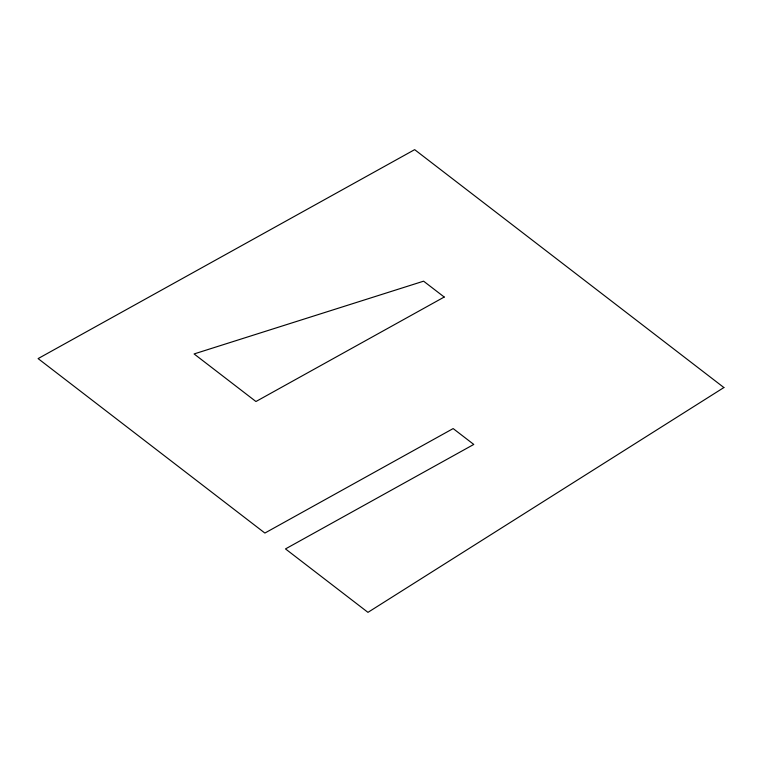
<?xml version="1.0" encoding="UTF-8"?>
<svg xmlns="http://www.w3.org/2000/svg" width="762" height="762" viewBox="0 0 762 762"><rect width="100%" height="100%" fill="white"/><g stroke="black" fill="none" stroke-linecap="round" stroke-linejoin="round"><path stroke-width="1.14" d="M723.9 387.544L367.96 612.353L285.493 548.916L473.774 444.437L453.161 428.577L264.881 533.057L38.1 358.597L414.661 149.647L723.9 387.544M444.217 297.037L255.937 401.517L194.091 353.939L423.596 281.178L444.217 297.037"/></g></svg>
